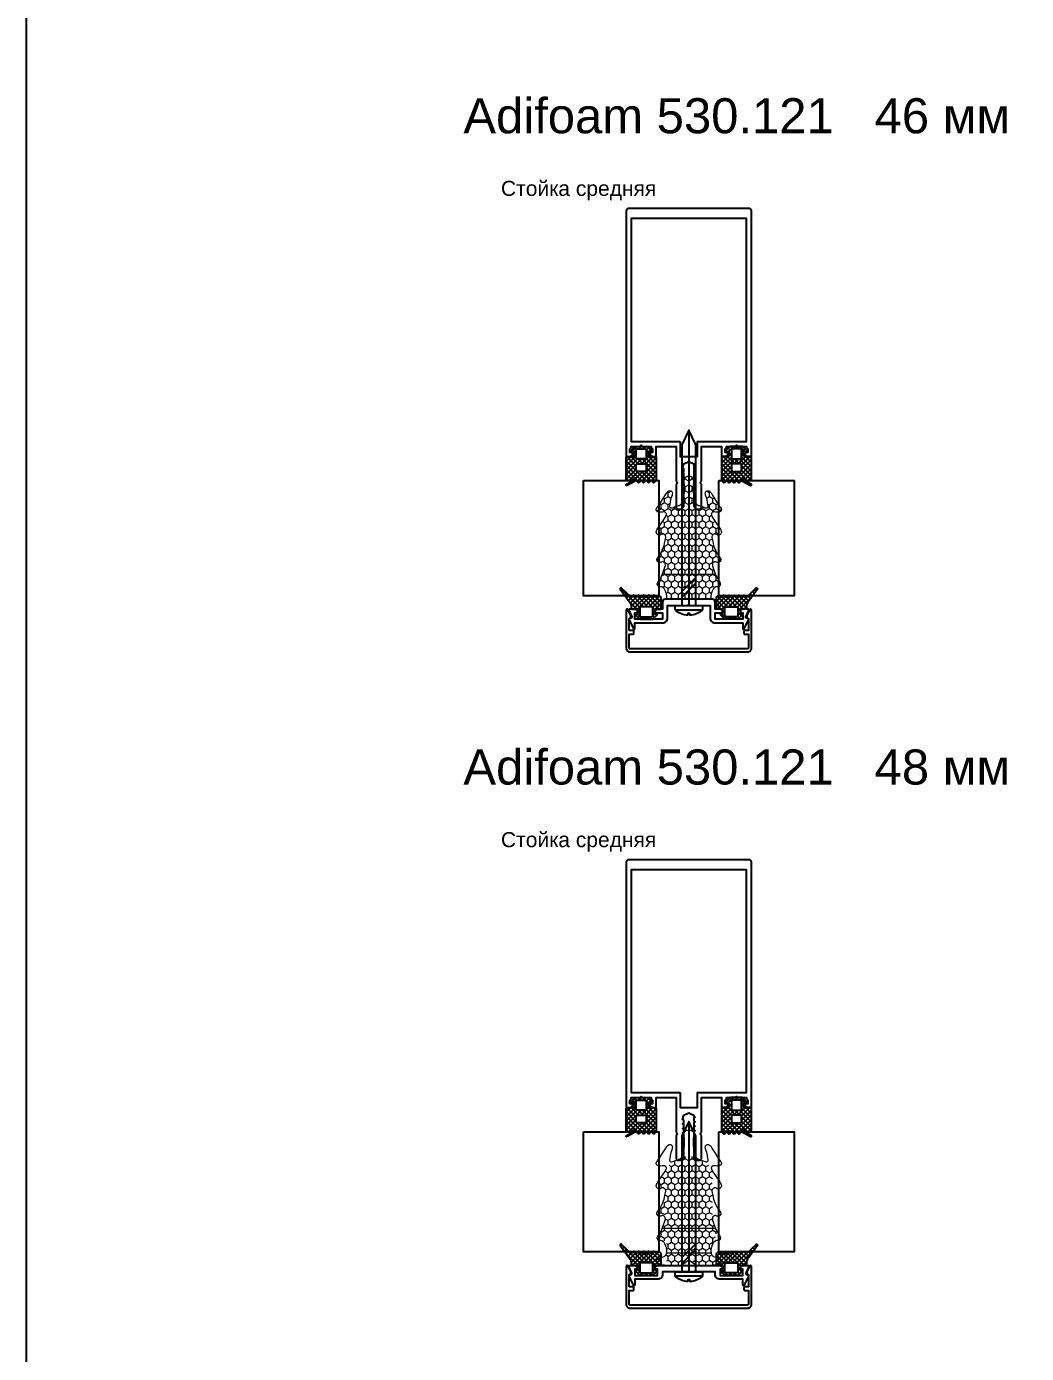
# Model space of a CAD drawing. Header units: millimetres. Extents: x 1744 to 18744, y -2272 to 2782.
# Drawn here: x 10479 to 10878, y 172 to 702 of the extents above; entities that cross this region are included whole.
import ezdxf

# ---------------------------------------------------------------- set-up
doc = ezdxf.new("R2010")
doc.units = ezdxf.units.MM
doc.linetypes.add('HIDDEN', pattern=[0.375, 0.25, -0.125])
doc.layers.add('2', color=3, linetype='HIDDEN', lineweight=13)
doc.layers.add('Уплотнители', color=1, linetype='Continuous', lineweight=20)
doc.layers.add('Steklopaket', color=5, linetype='Continuous')
doc.layers.add('подписи', color=7, linetype='Continuous')
doc.styles.get("Standard").update_dxf_attribs({"font": 'arial.ttf'})
pattern_1 = [(0, (-5098.4201, -1689.7389), (2.38125, 1.37481532), [1.5875, -3.175]), (120, (-5098.4201, -1689.7389), (-2.38125, 1.37481533), [1.5875, -3.175]), (60, (-5098.4201, -1689.7389), (5e-09, 2.74963065), [-3.175, 1.5875])]

# ---------------------------------------------------------------- blocks, each defined once
blk = doc.blocks.new('КП45548')
at = {"color": 146, "true_color": 0x105689}
blk.add_lwpolyline([(-25, 21.5, 0.414214), (-24.5, 21), (-23.57, 21, 0.116434), (-23.44, 21.03), (-22.67, 21.42, 0.284079), (-22.5, 21.69), (-22.5, 22.2, 0.414214), (-22.8, 22.5), (-23.5, 22.5), (-23.5, 24), (-23.09, 24.41, 0.198912), (-23, 24.62), (-23, 25), (-19.44, 25, 0.284079), (-19.17, 25.17), (-19, 25.5), (-18.83, 25.17, 0.284079), (-18.56, 25), (-15, 25), (-15, 24.62, 0.198912), (-14.91, 24.41), (-14.5, 24), (-14.5, 22.5), (-15.2, 22.5, 0.414214), (-15.5, 22.2), (-15.5, 21.69, 0.284079), (-15.33, 21.42), (-14.56, 21.03, 0.116434), (-14.43, 21), (-13.5, 21, 0.414214), (-13, 21.5), (-13, 25), (-5, 25), (-5, 11.12, 0.198912), (-4.91, 10.91), (-4.5, 10.5), (-4.91, 10.09, 0.198912), (-5, 9.88), (-5, 0.5, 0.414214), (-4.5, 0), (-3.12, 0, 0.198912), (-2.91, 0.09), (-2.09, 0.91, 0.198912), (-2, 1.12), (-2, 1.46, 0.284079), (-2.17, 1.73), (-2.5, 1.9), (-2.17, 2.07, 0.284079), (-2, 2.34), (-2, 3.26, 0.284079), (-2.17, 3.53), (-2.5, 3.7), (-2.17, 3.87, 0.284079), (-2, 4.14), (-2, 5.06, 0.284079), (-2.17, 5.33), (-2.5, 5.5), (-2.17, 5.67, 0.284079), (-2, 5.94), (-2, 6.86, 0.284079), (-2.17, 7.13), (-2.5, 7.3), (-2.17, 7.47, 0.284079), (-2, 7.74), (-2, 8.66, 0.284079), (-2.17, 8.93), (-2.5, 9.1), (-2.17, 9.27, 0.284079), (-2, 9.54), (-2, 10.46, 0.284079), (-2.17, 10.73), (-2.5, 10.9), (-2.17, 11.07, 0.284079), (-2, 11.34), (-2, 12.26, 0.284079), (-2.17, 12.53), (-2.5, 12.7), (-2.17, 12.87, 0.284079), (-2, 13.14), (-2, 14.06, 0.284079), (-2.17, 14.33), (-2.5, 14.5), (-2.17, 14.67, 0.284079), (-2, 14.94), (-2, 15.86, 0.284079), (-2.17, 16.13), (-2.5, 16.3), (-2, 18), (0, 19), (2, 18), (2, 17.64, 0.284079), (2.17, 17.37), (2.5, 17.2), (2.17, 17.03, 0.284079), (2, 16.76), (2, 15.84, 0.284079), (2.17, 15.57), (2.5, 15.4), (2.17, 15.23, 0.284079), (2, 14.96), (2, 14.04, 0.284079), (2.17, 13.77), (2.5, 13.6), (2.17, 13.43, 0.284079), (2, 13.16), (2, 12.24, 0.284079), (2.17, 11.97), (2.5, 11.8), (2.17, 11.63, 0.284079), (2, 11.36), (2, 10.44, 0.284079), (2.17, 10.17), (2.5, 10), (2.17, 9.83, 0.284079), (2, 9.56), (2, 8.64, 0.284079), (2.17, 8.37), (2.5, 8.2), (2.17, 8.03, 0.284079), (2, 7.76), (2, 6.84, 0.284079), (2.17, 6.57), (2.5, 6.4), (2.17, 6.23, 0.284079), (2, 5.96), (2, 5.04, 0.284079), (2.17, 4.77), (2.5, 4.6), (2.17, 4.43, 0.284079), (2, 4.16), (2, 3.24, 0.284079), (2.17, 2.97), (2.5, 2.8), (2.17, 2.63, 0.284079), (2, 2.36), (2, 1.12, 0.198912), (2.09, 0.91), (2.91, 0.09, 0.198912), (3.12, 0), (4.5, 0, 0.414214), (5, 0.5), (5, 9.88, 0.198912), (4.91, 10.09), (4.5, 10.5), (4.91, 10.91, 0.198912), (5, 11.12), (5, 25), (13, 25), (13, 21.5, 0.414214), (13.5, 21), (14.43, 21, 0.116434), (14.56, 21.03), (15.33, 21.42, 0.284079), (15.5, 21.69), (15.5, 22.2, 0.414214), (15.2, 22.5), (14.5, 22.5), (14.5, 24), (14.91, 24.41, 0.198912), (15, 24.62), (15, 25), (18.56, 25, 0.284079), (18.83, 25.17), (19, 25.5), (19.17, 25.17, 0.284079), (19.44, 25), (23, 25), (23, 24.62, 0.198912), (23.09, 24.41), (23.5, 24), (23.5, 22.5), (22.8, 22.5, 0.414214), (22.5, 22.2), (22.5, 21.69, 0.284079), (22.67, 21.42), (23.44, 21.03, 0.116434), (23.57, 21), (24.5, 21, 0.414214), (25, 21.5), (25, 119, 0.414214), (24, 120), (-24, 120, 0.414214), (-25, 119)], format="xyb", close=True, dxfattribs=at)
blk.add_lwpolyline([(-3.5, 27), (-3.5, 21), (3.5, 21), (3.5, 27), (23, 27), (23, 116), (-23, 116), (-23, 27)], close=True, dxfattribs=at)
blk = doc.blocks.new('ТПУ-6002')
at = {"true_color": 0xafd9aa}
h = blk.add_hatch(dxfattribs=at)
h.set_pattern_fill('ANSI37', color=9, scale=10, angle=180, style=0)
h.set_pattern_definition([(225, (359.6389, 110.4286), (0.8838835, -0.8838835), []), (315, (359.6389, 110.4286), (0.8838835, 0.8838835), [])])
edge = h.paths.add_edge_path(flags=16)
edge.add_line((1.75, -1), (-1.75, -1))
edge.add_arc((-1.75, -1.25), 0.25, 90, 180)
edge.add_line((-2, -1.25), (-2, -4.75))
edge.add_arc((-1.75, -4.75), 0.25, 180, 270)
edge.add_line((-1.75, -5), (1.75, -5))
edge.add_arc((1.75, -4.75), 0.25, 270, 360)
edge.add_line((2, -4.75), (2, -1.25))
edge.add_arc((1.75, -1.25), 0.25, 0, 90)
edge = h.paths.add_edge_path()
edge.add_line((2.37, -12.66), (4.04, -13.57))
edge.add_arc((4.16, -13.35), 0.25, 241.5196, 270)
edge.add_line((4.16, -13.6), (5.75, -13.6))
edge.add_arc((5.75, -13.35), 0.25, 270, 360)
edge.add_line((6, -13.35), (6, -4.25))
edge.add_arc((5.75, -4.25), 0.25, 0, 90)
edge.add_line((5.75, -4), (3.25, -4))
edge.add_arc((3.25, -3.75), 0.25, 180, 270, ccw=False)
edge.add_line((3, -3.75), (3, -2.25))
edge.add_arc((3.25, -2.25), 0.25, 90, 180, ccw=False)
edge.add_line((3.25, -2), (3.9, -2))
edge.add_arc((3.9, -1.75), 0.25, 270, 405.0646)
edge.add_line((4.08, -1.57), (2.57, -0.07))
edge.add_arc((2.4, -0.25), 0.25, 45.0646, 90)
edge.add_line((2.4, 0), (-2.4, 0))
edge.add_arc((-2.4, -0.25), 0.25, 90, 134.9354)
edge.add_line((-2.57, -0.07), (-4.08, -1.57))
edge.add_arc((-3.9, -1.75), 0.25, 134.9354, 270)
edge.add_line((-3.9, -2), (-3.25, -2))
edge.add_arc((-3.25, -2.25), 0.25, 0, 90, ccw=False)
edge.add_line((-3, -2.25), (-3, -3.75))
edge.add_arc((-3.25, -3.75), 0.25, -90, 0, ccw=False)
edge.add_line((-3.25, -4), (-5.75, -4))
edge.add_arc((-5.75, -4.25), 0.25, 90, 180)
edge.add_line((-6, -4.25), (-6, -13.5))
edge.add_arc((-5.75, -13.5), 0.25, 180, 225)
edge.add_line((-5.93, -13.67), (-5.18, -14.42))
edge.add_arc((-5, -14.25), 0.25, 225, 315)
edge.add_line((-4.82, -14.42), (-4.18, -13.78))
edge.add_arc((-4, -13.95), 0.25, 45, 135, ccw=False)
edge.add_line((-3.82, -13.78), (-3.18, -14.42))
edge.add_arc((-3, -14.25), 0.25, 225, 315)
edge.add_line((-2.82, -14.42), (-2.18, -13.78))
edge.add_arc((-2, -13.95), 0.25, 45, 135, ccw=False)
edge.add_line((-1.82, -13.78), (-1.18, -14.42))
edge.add_arc((-1, -14.25), 0.25, 225, 315)
edge.add_line((-0.82, -14.42), (-0.18, -13.78))
edge.add_arc((0, -13.95), 0.25, 45, 135, ccw=False)
edge.add_line((0.18, -13.78), (0.82, -14.42))
edge.add_arc((1, -14.25), 0.25, 225, 315)
edge.add_line((1.18, -14.42), (1.87, -13.73))
edge.add_arc((2.04, -13.91), 0.25, 61.5196, 135, ccw=False)
edge.add_line((2.16, -13.69), (5.63, -15.57))
edge.add_arc((5.75, -15.35), 0.25, 241.5196, 421.5196)
edge.add_line((5.87, -15.13), (2.13, -13.1))
edge.add_arc((2.25, -12.88), 0.25, 61.5196, 241.5196, ccw=False)
edge = h.paths.add_edge_path(flags=16)
edge.add_line((1.75, -7), (-1.75, -7))
edge.add_arc((-1.75, -7.25), 0.25, 90, 180)
edge.add_line((-2, -7.25), (-2, -9.75))
edge.add_arc((-1.75, -9.75), 0.25, 180, 270)
edge.add_line((-1.75, -10), (1.75, -10))
edge.add_arc((1.75, -9.75), 0.25, 270, 360)
edge.add_line((2, -9.75), (2, -7.25))
edge.add_arc((1.75, -7.25), 0.25, 0, 90)
at = {"color": 9, "true_color": 0xafd9aa}
for points in [[(2.37, -12.66), (4.04, -13.57, 0.124913), (4.16, -13.6), (5.75, -13.6, 0.414214), (6, -13.35), (6, -4.25, 0.414214), (5.75, -4), (3.25, -4, -0.414214), (3, -3.75), (3, -2.25, -0.414214), (3.25, -2), (3.9, -2, 0.668587), (4.08, -1.57), (2.57, -0.07, 0.198619), (2.4, 0), (-2.4, 0, 0.198619), (-2.57, -0.07), (-4.08, -1.57, 0.668587), (-3.9, -2), (-3.25, -2, -0.414214), (-3, -2.25), (-3, -3.75, -0.414214), (-3.25, -4), (-5.75, -4, 0.414214), (-6, -4.25), (-6, -13.5, 0.198912), (-5.93, -13.67), (-5.18, -14.42, 0.414214), (-4.82, -14.42), (-4.18, -13.78, -0.414214), (-3.82, -13.78), (-3.18, -14.42, 0.414214), (-2.82, -14.42), (-2.18, -13.78, -0.414214), (-1.82, -13.78), (-1.18, -14.42, 0.414214), (-0.82, -14.42), (-0.18, -13.78, -0.414214), (0.18, -13.78), (0.82, -14.42, 0.414214), (1.18, -14.42), (1.87, -13.73, -0.332076), (2.16, -13.69), (5.63, -15.57, 1), (5.87, -15.13), (2.13, -13.1, -1)], [(1.75, -1), (-1.75, -1, 0.414214), (-2, -1.25), (-2, -4.75, 0.414214), (-1.75, -5), (1.75, -5, 0.414214), (2, -4.75), (2, -1.25, 0.414214)], [(1.75, -7), (-1.75, -7, 0.414214), (-2, -7.25), (-2, -9.75, 0.414214), (-1.75, -10), (1.75, -10, 0.414214), (2, -9.75), (2, -7.25, 0.414214)]]:
    blk.add_lwpolyline(points, format="xyb", close=True, dxfattribs=at)
blk = doc.blocks.new('КПС 575')
blk.add_lwpolyline([(-23.77, 3.16, 0.414214), (-23.63, 2.76), (-22.87, 2.41, -0.414214), (-22.73, 2.01), (-23.97, -0.66, 0.548619), (-23.7, -1.09), (-21.57, -1.09, 0.116434), (-21.44, -1.06), (-20.67, -0.67, 0.284079), (-20.5, -0.4), (-20.5, 0.11, 0.414214), (-20.8, 0.41), (-21.5, 0.41), (-21.5, 2.91), (-10.5, 2.91), (-10.5, 0.41), (-13.2, 0.41, 0.414214), (-13.5, 0.11), (-13.5, -0.4, 0.284079), (-13.33, -0.67), (-12.56, -1.06, 0.116434), (-12.43, -1.09), (-10.5, -1.09), (-10.5, -4.09, 0.414214), (-9.5, -5.09), (9.5, -5.09, 0.414214), (10.5, -4.09), (10.5, -1.09), (12.43, -1.09, 0.116434), (12.56, -1.06), (13.33, -0.67, 0.284079), (13.5, -0.4), (13.5, 0.11, 0.414214), (13.2, 0.41), (10.5, 0.41), (10.5, 2.91), (21.5, 2.91), (21.5, 0.41), (20.8, 0.41, 0.414214), (20.5, 0.11), (20.5, -0.4, 0.284079), (20.67, -0.67), (21.44, -1.06, 0.116434), (21.57, -1.09), (23.7, -1.09, 0.548619), (23.97, -0.66), (22.73, 2.01, -0.414214), (22.87, 2.41), (23.63, 2.76, 0.414214), (23.77, 3.16), (22.1, 6.74, 0.291473), (21.83, 6.91), (21.8, 6.91, 0.414214), (21.5, 6.61), (21.5, 4.41), (10.5, 4.41, 0.414214), (8.5, 2.41), (8.5, -2.59), (0.62, -2.59, 0.198912), (0.41, -2.68), (0, -3.09), (-0.41, -2.68, 0.198912), (-0.62, -2.59), (-8.5, -2.59), (-8.5, 2.41, 0.414214), (-10.5, 4.41), (-21.5, 4.41), (-21.5, 6.61, 0.414214), (-21.8, 6.91), (-21.83, 6.91, 0.291473), (-22.1, 6.74)], format="xyb", close=True)
blk = doc.blocks.new('ТПУ-007ММ')
at = {"true_color": 0xafd9aa}
h = blk.add_hatch(dxfattribs=at)
h.set_pattern_fill('ANSI37', color=9, scale=10, angle=180, style=0)
h.set_pattern_definition([(225, (-3851.0623, 2334.4012), (0.88388348, -0.88388348), []), (315, (-3851.0623, 2334.4012), (0.88388348, 0.88388348), [])])
edge = h.paths.add_edge_path(flags=16)
edge.add_line((2.1, -1), (-2.1, -1))
edge.add_arc((-2.1, -1.5), 0.5, 90, 180)
edge.add_line((-2.6, -1.5), (-2.6, -4.5))
edge.add_arc((-2.1, -4.5), 0.5, 180, 270)
edge.add_line((-2.1, -5), (2.1, -5))
edge.add_arc((2.1, -4.5), 0.5, 270, 360)
edge.add_line((2.6, -4.5), (2.6, -1.5))
edge.add_arc((2.1, -1.5), 0.5, 0, 90)
edge = h.paths.add_edge_path()
edge.add_arc((-3.85, -2.25), 0.25, 0, 90, ccw=False)
edge.add_line((-3.6, -2.25), (-3.6, -3.75))
edge.add_arc((-3.85, -3.75), 0.25, -90, 0, ccw=False)
edge.add_line((-3.85, -4), (-5.75, -4))
edge.add_arc((-5.75, -4.25), 0.25, 90, 180)
edge.add_line((-6, -4.25), (-6, -8.62))
edge.add_arc((-5.8, -8.62), 0.2, 180, 225)
edge.add_line((-5.94, -8.76), (-5.18, -9.53))
edge.add_arc((-5, -9.35), 0.25, 225, 315)
edge.add_line((-4.82, -9.53), (-4.18, -8.88))
edge.add_arc((-4, -9.06), 0.25, 45, 135, ccw=False)
edge.add_line((-3.82, -8.88), (-3.18, -9.53))
edge.add_arc((-3, -9.35), 0.25, 225, 315)
edge.add_line((-2.82, -9.53), (-2.18, -8.88))
edge.add_arc((-2, -9.06), 0.25, 45, 135, ccw=False)
edge.add_line((-1.82, -8.88), (-1.18, -9.53))
edge.add_arc((-1, -9.35), 0.25, 225, 315)
edge.add_line((-0.82, -9.53), (-0.18, -8.88))
edge.add_arc((0, -9.06), 0.25, 45, 135, ccw=False)
edge.add_line((0.18, -8.88), (0.82, -9.53))
edge.add_arc((1, -9.35), 0.25, 225, 315)
edge.add_line((1.18, -9.53), (1.82, -8.88))
edge.add_arc((2, -9.06), 0.25, 45, 135, ccw=False)
edge.add_line((2.18, -8.88), (2.82, -9.53))
edge.add_arc((3, -9.35), 0.25, 225, 315)
edge.add_line((3.18, -9.53), (3.82, -8.88))
edge.add_arc((4, -9.06), 0.25, 45, 135, ccw=False)
edge.add_line((4.18, -8.88), (4.82, -9.53))
edge.add_arc((5, -9.35), 0.25, 225, 315)
edge.add_line((5.18, -9.53), (5.82, -8.88))
edge.add_arc((6, -9.06), 0.25, 45, 135, ccw=False)
edge.add_line((6.18, -8.88), (9.82, -12.42))
edge.add_arc((10, -12.25), 0.25, 225, 315)
edge.add_line((10.18, -12.42), (10.39, -12.21))
edge.add_arc((10.21, -12.04), 0.25, 315, 380.2249)
edge.add_line((10.44, -11.95), (6.8, -7.06))
edge.add_arc((10, -4.67), 4, 180, 216.7605, ccw=False)
edge.add_line((6, -4.67), (6, -4.3))
edge.add_arc((5.7, -4.3), 0.3, 360, 450)
edge.add_line((5.7, -4), (3.85, -4))
edge.add_arc((3.85, -3.75), 0.25, 180, 270, ccw=False)
edge.add_line((3.6, -3.75), (3.6, -2.25))
edge.add_arc((3.85, -2.25), 0.25, 90, 180, ccw=False)
edge.add_line((3.85, -2), (4.1, -2))
edge.add_arc((4.1, -1.75), 0.25, 270, 405.0646)
edge.add_line((4.28, -1.57), (2.57, -0.07))
edge.add_arc((2.4, -0.25), 0.25, 45.0646, 90)
edge.add_line((2.4, 0), (-2.4, 0))
edge.add_arc((-2.4, -0.25), 0.25, 90, 134.9354)
edge.add_line((-2.57, -0.07), (-4.28, -1.57))
edge.add_arc((-4.1, -1.75), 0.25, 134.9354, 270)
edge.add_line((-4.1, -2), (-3.85, -2))
at = {"color": 9, "true_color": 0xafd9aa}
for points in [[(-3.85, -2, -0.414214), (-3.6, -2.25), (-3.6, -3.75, -0.414214), (-3.85, -4), (-5.75, -4, 0.414214), (-6, -4.25), (-6, -8.62, 0.198912), (-5.94, -8.76), (-5.18, -9.53, 0.414214), (-4.82, -9.53), (-4.18, -8.88, -0.414214), (-3.82, -8.88), (-3.18, -9.53, 0.414214), (-2.82, -9.53), (-2.18, -8.88, -0.414214), (-1.82, -8.88), (-1.18, -9.53, 0.414214), (-0.82, -9.53), (-0.18, -8.88, -0.414214), (0.18, -8.88), (0.82, -9.53, 0.414214), (1.18, -9.53), (1.82, -8.88, -0.414214), (2.18, -8.88), (2.82, -9.53, 0.414214), (3.18, -9.53), (3.82, -8.88, -0.414214), (4.18, -8.88), (4.82, -9.53, 0.414214), (5.18, -9.53), (5.82, -8.88, -0.414214), (6.18, -8.88), (9.82, -12.42, 0.414214), (10.18, -12.42), (10.39, -12.21, 0.292538), (10.44, -11.95), (6.8, -7.06, -0.161788), (6, -4.67), (6, -4.3, 0.414214), (5.7, -4), (3.85, -4, -0.414214), (3.6, -3.75), (3.6, -2.25, -0.414214), (3.85, -2), (4.1, -2, 0.668587), (4.28, -1.57), (2.57, -0.07, 0.198619), (2.4, 0), (-2.4, 0, 0.198619), (-2.57, -0.07), (-4.28, -1.57, 0.668587), (-4.1, -2)], [(2.1, -1), (-2.1, -1, 0.414214), (-2.6, -1.5), (-2.6, -4.5, 0.414214), (-2.1, -5), (2.1, -5, 0.414214), (2.6, -4.5), (2.6, -1.5, 0.414214)]]:
    blk.add_lwpolyline(points, format="xyb", close=True, dxfattribs=at)
blk = doc.blocks.new('КП45310')
at = {"color": 0}
blk.add_lwpolyline([(23.8, -4.26), (23.8, -8.78, -0.279739), (23.48, -9.31, 0.401559), (23.17, -10.23), (24.24, -12.52, 0.802585), (25, -12.36), (25, 2.74, 0.414214), (23.5, 4.24), (-23.5, 4.24, 0.414214), (-25, 2.74), (-25, -12.36, 0.802585), (-24.24, -12.52), (-23.17, -10.23, 0.401559), (-23.48, -9.31, -0.279739), (-23.8, -8.78), (-23.8, -4.26), (-22.3, -4.26, 0.414214), (-22, -3.96), (-22, -3.06, 0.414214), (-22.3, -2.76), (-23.8, -2.76), (-23.8, 2.74, -0.414214), (-23.5, 3.04), (23.5, 3.04, -0.414214), (23.8, 2.74), (23.8, -2.76), (22.3, -2.76, 0.414214), (22, -3.06), (22, -3.96, 0.414214), (22.3, -4.26)], format="xyb", close=True, dxfattribs=at)
blk = doc.blocks.new('ВС 5.5х70 А2 DIN7504-K')
for p, q in [((0, 0), (0, -70)), ((-5.4, -71.69), (5.4, -71.69))]:
    blk.add_line(p, q)
for points in [[(2.75, -70), (2.75, -5.9), (0, 0), (-2.75, -5.9), (-2.75, -70)], [(-2.75, -66.67), (2.75, -61.17), (2.75, -58.88), (-2.75, -64.38)]]:
    blk.add_lwpolyline(points, close=True)
blk.add_lwpolyline([(-0.39, -73.94, -0.161849), (-5.22, -72.08, -0.223888), (-5.4, -71.69), (-5.4, -70), (5.4, -70), (5.4, -71.69, -0.223888), (5.22, -72.08, -0.161849), (0.39, -73.94), (0.39, -73.24), (-0.39, -73.24)], format="xyb", close=True)
blk = doc.blocks.new('КП45313-2')
blk.add_lwpolyline([(-12.43, -2.6, -0.116434), (-12.56, -2.57), (-13.33, -2.18, -0.284079), (-13.5, -1.92), (-13.5, -1.4, -0.414214), (-13.2, -1.1), (-12.5, -1.1), (-12.5, 1.4), (-21.5, 1.4), (-21.5, -1.1), (-20.8, -1.1, -0.414214), (-20.5, -1.4), (-20.5, -1.92, -0.284079), (-20.67, -2.18), (-21.44, -2.57, -0.116434), (-21.57, -2.6), (-23.7, -2.6, -0.548619), (-23.97, -2.17), (-22.73, 0.5, 0.414214), (-22.87, 0.89), (-23.63, 1.25, -0.414214), (-23.77, 1.64), (-22.1, 5.23, -0.291473), (-21.83, 5.4), (-21.8, 5.4, -0.414214), (-21.5, 5.1), (-21.5, 2.9), (-12.5, 2.9, -0.414214), (-10.5, 0.9), (-10.5, -0.1), (-0.44, -0.1, -0.284079), (-0.17, -0.27), (0, -0.6), (0.17, -0.27, -0.284079), (0.44, -0.1), (10.5, -0.1), (10.5, 0.9, -0.414214), (12.5, 2.9), (21.5, 2.9), (21.5, 5.1, -0.414214), (21.8, 5.4), (21.83, 5.4, -0.291473), (22.1, 5.23), (23.77, 1.64, -0.414214), (23.63, 1.25), (22.87, 0.89, 0.414214), (22.73, 0.5), (23.97, -2.17, -0.548619), (23.7, -2.6), (21.57, -2.6, -0.116434), (21.44, -2.57), (20.67, -2.18, -0.284079), (20.5, -1.92), (20.5, -1.4, -0.414214), (20.8, -1.1), (21.5, -1.1), (21.5, 1.4), (12.5, 1.4), (12.5, -1.1), (13.2, -1.1, -0.414214), (13.5, -1.4), (13.5, -1.92, -0.284079), (13.33, -2.18), (12.56, -2.57, -0.116434), (12.43, -2.6)], format="xyb", close=True)
blk = doc.blocks.new('ВС 5.5х60 А2 DIN7981')
for p, q in [((0, 0), (0, -60)), ((-5.4, -61.69), (5.4, -61.69))]:
    blk.add_line(p, q)
for points in [[(2.75, -60), (2.75, -5.9), (0, 0), (-2.75, -5.9), (-2.75, -60)], [(-2.75, -56.67), (2.75, -51.17), (2.75, -48.88), (-2.75, -54.38)]]:
    blk.add_lwpolyline(points, close=True)
blk.add_lwpolyline([(-0.39, -63.94, -0.161849), (-5.22, -62.08, -0.223888), (-5.4, -61.69), (-5.4, -60), (5.4, -60), (5.4, -61.69, -0.223888), (5.22, -62.08, -0.161849), (0.39, -63.94), (0.39, -63.24), (-0.39, -63.24)], format="xyb", close=True)
blk = doc.blocks.new('Adifoam 530.121 49')
at = {"layer": 'Уплотнители', "true_color": 0xf26722}
h = blk.add_hatch(dxfattribs=at)
h.set_pattern_fill('HONEY', color=30, scale=0.5)
h.set_pattern_definition(pattern_1)
h.paths.add_polyline_path([(-49.06, -8.88), (-48.89, -8.85), (-48.52, -8.81), (-48.08, -8.8), (-47.69, -8.82), (-47.31, -8.86), (-46.93, -8.93), (-46.68, -9), (-45.82, -9.31), (-45.36, -9.55), (-44.82, -9.91), (-44.6, -10.11), (-44.29, -10.5), (-44.15, -10.76), (-44.11, -11.23), (-44.08, -11.7), (-44.05, -11.83), (-43.99, -12.02), (-43.89, -12.2), (-43.77, -12.35), (-43.66, -12.44), (-43.44, -12.55), (-43.25, -12.6), (-43.05, -12.62), (-42.61, -12.56), (-42.28, -12.42), (-41.95, -12.22), (-41.35, -11.75), (-41, -11.51), (-40.33, -11.11), (-39.62, -10.78), (-38.9, -10.49), (-38.17, -10.24), (-36.34, -9.62), (-35.93, -9.48), (-35.55, -9.38), (-35.12, -9.39), (-34.98, -9.42), (-34.8, -9.5), (-34.63, -9.6), (-34.44, -9.76), (-34.34, -9.88), (-34.23, -10.05), (-34.16, -10.23), (-34.13, -10.37), (-34.14, -10.62), (-34.22, -10.95), (-34.31, -11.19), (-34.41, -11.63), (-34.4, -11.76), (-34.36, -11.95), (-34.29, -12.14), (-34.18, -12.32), (-33.96, -12.53), (-33.88, -12.58), (-33.69, -12.67), (-33.5, -12.71), (-33.3, -12.73), (-33.08, -12.71), (-32.91, -12.67), (-32.74, -12.59), (-32.41, -12.39), (-31.85, -11.94), (-31.13, -11.44), (-29.77, -10.74), (-29.03, -10.42), (-28.3, -10.13), (-27.56, -9.89), (-26.06, -9.54), (-25.47, -9.41), (-24.89, -9.28), (-24.5, -9.22), (-24.11, -9.24), (-23.89, -9.29), (-23.74, -9.36), (-23.57, -9.46), (-23.41, -9.58), (-23.27, -9.73), (-23.14, -9.94), (-23.09, -10.08), (-23.05, -10.27), (-23.04, -10.47), (-23.08, -10.67), (-23.23, -11.02), (-23.41, -11.37), (-23.44, -11.47), (-23.47, -11.75), (-23.45, -11.95), (-23.4, -12.15), (-23.32, -12.34), (-23.24, -12.47), (-23.08, -12.67), (-22.93, -12.79), (-22.76, -12.9), (-22.63, -12.95), (-22.4, -12.99), (-22.2, -13), (-21.81, -12.92), (-21.44, -12.78), (-21.08, -12.58), (-20.75, -12.37), (-20.16, -11.95), (-18.81, -11.07), (-17.2, -10.01), (-16.88, -9.77), (-16.24, -9.33), (-15.86, -9.14), (-15.49, -9.02), (-15.29, -8.98), (-15.09, -8.97), (-14.85, -9.02), (-14.57, -9.2), (-14.44, -9.36), (-14.31, -9.58), (-14.24, -9.91), (-14.24, -10.1), (-14.29, -10.58), (-14.38, -11.29), (-14.39, -11.68), (-14.32, -12.1), (-14.19, -12.43), (-14.08, -12.6), (-13.89, -12.78), (-13.78, -12.85), (-13.6, -12.93), (-13.4, -12.98), (-13.13, -12.98), (-13.02, -12.96), (-12.83, -12.9), (-12.5, -12.7), (-12.13, -12.42), (-11.2, -11.77), (-9.9, -10.95), (-9.27, -10.51), (-7.43, -9.3), (-6.59, -8.85), (-6.28, -8.61), (-5.96, -8.25), (-5.83, -7.98), (-5.77, -7.79), (-5.74, -7.59), (-5.74, -7.39), (-5.77, -7.25), (-5.87, -7.02), (-5.99, -6.86), (-6.13, -6.74), (-6.31, -6.64), (-6.5, -6.59), (-6.69, -6.57), (-7.3, -6.63), (-7.51, -6.68), (-8.25, -6.91), (-8.88, -7.13), (-10.11, -7.42), (-10.49, -7.5), (-11.25, -7.64), (-11.7, -7.69), (-12.07, -7.69), (-12.26, -7.65), (-12.4, -7.57), (-12.53, -7.41), (-12.6, -7.22), (-12.65, -6.87), (-12.55, -6.43), (-12.22, -5.7), (-11.97, -4.99), (-11.71, -4.11), (-11.62, -3.86), (-11.45, -3.5), (-11.24, -3.18), (-10.96, -2.91), (-10.64, -2.69), (-10.2, -2.48), (-9.91, -2.37), (-9.54, -2.25), (-8.51, -2.02), (-8.02, -1.93), (-7.25, -1.81), (-6.41, -1.72), (-5.69, -1.68), (-4.91, -1.68), (-4.33, -1.7), (-3.36, -1.78), (-1.63, -2.02), (-1.43, -2.01), (-0.95, -1.88), (-0.7, -1.74), (-0.41, -1.47), (-0.17, -1.12), (-0.04, -0.76), (0, -0.53), (0, 0), (0, 0.53), (-0.04, 0.76), (-0.17, 1.12), (-0.41, 1.47), (-0.7, 1.74), (-0.95, 1.88), (-1.43, 2.01), (-1.63, 2.02), (-3.36, 1.78), (-4.33, 1.7), (-4.91, 1.68), (-5.69, 1.68), (-6.41, 1.72), (-7.25, 1.81), (-8.02, 1.93), (-8.51, 2.02), (-9.54, 2.25), (-9.91, 2.37), (-10.2, 2.48), (-10.64, 2.69), (-10.96, 2.91), (-11.24, 3.18), (-11.45, 3.5), (-11.62, 3.86), (-11.71, 4.11), (-11.97, 4.99), (-12.22, 5.7), (-12.55, 6.43), (-12.64, 6.81), (-12.64, 6.94), (-12.6, 7.22), (-12.53, 7.41), (-12.4, 7.57), (-12.26, 7.65), (-12.07, 7.69), (-11.7, 7.69), (-11.25, 7.64), (-10.49, 7.5), (-10.11, 7.42), (-8.88, 7.13), (-8.25, 6.91), (-7.51, 6.68), (-7.3, 6.63), (-6.69, 6.57), (-6.5, 6.59), (-6.31, 6.64), (-6.13, 6.74), (-5.99, 6.86), (-5.87, 7.02), (-5.77, 7.25), (-5.74, 7.39), (-5.74, 7.59), (-5.77, 7.79), (-5.83, 7.98), (-5.96, 8.25), (-6.28, 8.61), (-6.59, 8.85), (-7.43, 9.3), (-9.27, 10.51), (-9.9, 10.95), (-11.2, 11.77), (-12.13, 12.42), (-12.5, 12.7), (-12.83, 12.9), (-13.02, 12.96), (-13.13, 12.98), (-13.4, 12.98), (-13.6, 12.93), (-13.78, 12.85), (-13.89, 12.78), (-14.08, 12.6), (-14.19, 12.43), (-14.32, 12.1), (-14.39, 11.68), (-14.38, 11.29), (-14.29, 10.58), (-14.24, 10.1), (-14.24, 9.91), (-14.31, 9.58), (-14.44, 9.36), (-14.57, 9.2), (-14.85, 9.02), (-15.09, 8.97), (-15.29, 8.98), (-15.49, 9.02), (-15.86, 9.14), (-16.24, 9.33), (-16.88, 9.77), (-17.2, 10.01), (-18.81, 11.07), (-20.16, 11.95), (-20.75, 12.37), (-21.08, 12.58), (-21.44, 12.78), (-21.81, 12.92), (-22.2, 13), (-22.4, 12.99), (-22.63, 12.95), (-22.76, 12.9), (-22.93, 12.79), (-23.08, 12.67), (-23.24, 12.47), (-23.32, 12.34), (-23.4, 12.15), (-23.45, 11.95), (-23.47, 11.75), (-23.44, 11.47), (-23.41, 11.37), (-23.23, 11.02), (-23.08, 10.67), (-23.04, 10.47), (-23.05, 10.27), (-23.09, 10.08), (-23.14, 9.94), (-23.27, 9.73), (-23.41, 9.58), (-23.57, 9.46), (-23.74, 9.36), (-23.89, 9.29), (-24.11, 9.24), (-24.5, 9.22), (-24.89, 9.28), (-25.47, 9.41), (-26.06, 9.54), (-27.56, 9.89), (-28.3, 10.13), (-29.03, 10.42), (-29.77, 10.74), (-31.13, 11.44), (-31.85, 11.94), (-32.41, 12.39), (-32.74, 12.59), (-32.91, 12.67), (-33.08, 12.71), (-33.3, 12.73), (-33.5, 12.71), (-33.69, 12.67), (-33.88, 12.58), (-33.96, 12.53), (-34.18, 12.32), (-34.29, 12.14), (-34.36, 11.95), (-34.4, 11.76), (-34.41, 11.63), (-34.31, 11.19), (-34.22, 10.95), (-34.14, 10.62), (-34.13, 10.37), (-34.16, 10.23), (-34.23, 10.05), (-34.34, 9.88), (-34.44, 9.76), (-34.63, 9.6), (-34.8, 9.5), (-35.06, 9.39), (-35.55, 9.38), (-35.93, 9.48), (-36.34, 9.62), (-38.17, 10.24), (-38.9, 10.49), (-39.62, 10.78), (-40.33, 11.11), (-41, 11.51), (-41.35, 11.75), (-41.95, 12.22), (-42.28, 12.42), (-42.61, 12.56), (-43.05, 12.62), (-43.25, 12.6), (-43.44, 12.55), (-43.66, 12.44), (-43.77, 12.35), (-43.89, 12.2), (-43.99, 12.02), (-44.05, 11.83), (-44.08, 11.7), (-44.11, 11.23), (-44.15, 10.82), (-44.2, 10.67), (-44.29, 10.5), (-44.6, 10.11), (-44.82, 9.91), (-45.36, 9.55), (-45.82, 9.31), (-46.68, 9), (-46.93, 8.93), (-47.31, 8.86), (-47.69, 8.82), (-48.08, 8.8), (-48.52, 8.81), (-48.89, 8.85), (-49.06, 8.88)])
at = {"layer": '2', "color": 1}
for p, q in [((-39.22, -10.62), (-39.22, 10.62)), ((-49.06, 8.88), (-49.06, -8.88)), ((0.14, 0), (-49.06, 0))]:
    blk.add_line(p, q, dxfattribs=at)
at = {"layer": 'Уплотнители', "color": 251, "true_color": 0x636466}
blk.add_lwpolyline([(-49.06, 8.88), (-48.89, 8.85), (-48.52, 8.81), (-48.08, 8.8), (-47.69, 8.82), (-47.31, 8.86), (-46.93, 8.93), (-46.68, 9), (-45.82, 9.31), (-45.36, 9.55), (-44.82, 9.91), (-44.6, 10.11), (-44.29, 10.5), (-44.2, 10.67), (-44.15, 10.82), (-44.11, 11.23), (-44.08, 11.7), (-44.05, 11.83), (-43.99, 12.02), (-43.89, 12.2), (-43.77, 12.35), (-43.66, 12.44), (-43.44, 12.55), (-43.25, 12.6), (-43.05, 12.62), (-42.61, 12.56), (-42.28, 12.42), (-41.95, 12.22), (-41.35, 11.75), (-41, 11.51), (-40.33, 11.11), (-39.62, 10.78), (-38.9, 10.49), (-38.17, 10.24), (-36.34, 9.62), (-35.93, 9.48), (-35.55, 9.38), (-35.12, 9.39), (-34.98, 9.42), (-34.8, 9.5), (-34.63, 9.6), (-34.44, 9.76), (-34.34, 9.88), (-34.23, 10.05), (-34.16, 10.23), (-34.13, 10.37), (-34.14, 10.62), (-34.22, 10.95), (-34.31, 11.19), (-34.41, 11.63), (-34.4, 11.76), (-34.36, 11.95), (-34.29, 12.14), (-34.18, 12.32), (-33.96, 12.53), (-33.88, 12.58), (-33.69, 12.67), (-33.5, 12.71), (-33.3, 12.73), (-33.08, 12.71), (-32.91, 12.67), (-32.74, 12.59), (-32.41, 12.39), (-31.85, 11.94), (-31.13, 11.44), (-29.77, 10.74), (-29.03, 10.42), (-28.3, 10.13), (-27.56, 9.89), (-26.06, 9.54), (-25.47, 9.41), (-24.89, 9.28), (-24.5, 9.22), (-24.11, 9.24), (-23.89, 9.29), (-23.74, 9.36), (-23.57, 9.46), (-23.41, 9.58), (-23.27, 9.73), (-23.14, 9.94), (-23.09, 10.08), (-23.05, 10.27), (-23.04, 10.47), (-23.08, 10.67), (-23.23, 11.02), (-23.41, 11.37), (-23.44, 11.47), (-23.47, 11.75), (-23.45, 11.95), (-23.4, 12.15), (-23.32, 12.34), (-23.24, 12.47), (-23.08, 12.67), (-22.93, 12.79), (-22.76, 12.9), (-22.63, 12.95), (-22.4, 12.99), (-22.2, 13), (-21.81, 12.92), (-21.44, 12.78), (-21.08, 12.58), (-20.75, 12.37), (-20.16, 11.95), (-18.81, 11.07), (-17.2, 10.01), (-16.88, 9.77), (-16.24, 9.33), (-15.86, 9.14), (-15.49, 9.02), (-15.29, 8.98), (-15.09, 8.97), (-14.9, 9.01), (-14.81, 9.04), (-14.57, 9.2), (-14.44, 9.36), (-14.34, 9.53), (-14.3, 9.62), (-14.24, 9.91), (-14.24, 10.1), (-14.29, 10.58), (-14.38, 11.29), (-14.39, 11.68), (-14.32, 12.1), (-14.19, 12.43), (-14.08, 12.6), (-13.89, 12.78), (-13.78, 12.85), (-13.6, 12.93), (-13.4, 12.98), (-13.13, 12.98), (-13.02, 12.96), (-12.83, 12.9), (-12.5, 12.7), (-12.13, 12.42), (-11.2, 11.77), (-9.9, 10.95), (-9.27, 10.51), (-7.43, 9.3), (-6.59, 8.85), (-6.28, 8.61), (-5.96, 8.25), (-5.83, 7.98), (-5.77, 7.79), (-5.74, 7.59), (-5.74, 7.39), (-5.77, 7.25), (-5.87, 7.02), (-5.99, 6.86), (-6.13, 6.74), (-6.31, 6.64), (-6.5, 6.59), (-6.69, 6.57), (-7.3, 6.63), (-7.51, 6.68), (-8.25, 6.91), (-8.88, 7.13), (-10.11, 7.42), (-10.49, 7.5), (-11.25, 7.64), (-11.7, 7.69), (-12.07, 7.69), (-12.26, 7.65), (-12.4, 7.57), (-12.53, 7.41), (-12.6, 7.22), (-12.64, 6.94), (-12.64, 6.81), (-12.55, 6.43), (-12.22, 5.7), (-11.97, 4.99), (-11.71, 4.11), (-11.62, 3.86), (-11.45, 3.5), (-11.24, 3.18), (-10.96, 2.91), (-10.64, 2.69), (-10.2, 2.48), (-9.91, 2.37), (-9.54, 2.25), (-8.51, 2.02), (-8.02, 1.93), (-7.25, 1.81), (-6.41, 1.72), (-5.69, 1.68), (-4.91, 1.68), (-4.33, 1.7), (-3.36, 1.78), (-1.63, 2.02), (-1.43, 2.01), (-0.95, 1.88), (-0.7, 1.74), (-0.41, 1.47), (-0.17, 1.12), (-0.04, 0.76), (0, 0.53), (0, 0), (0, -0.53), (-0.04, -0.76), (-0.17, -1.12), (-0.41, -1.47), (-0.7, -1.74), (-0.95, -1.88), (-1.43, -2.01), (-1.63, -2.02), (-3.36, -1.78), (-4.33, -1.7), (-4.91, -1.68), (-5.69, -1.68), (-6.41, -1.72), (-7.25, -1.81), (-8.02, -1.93), (-8.51, -2.02), (-9.54, -2.25), (-9.91, -2.37), (-10.2, -2.48), (-10.64, -2.69), (-10.96, -2.91), (-11.24, -3.18), (-11.45, -3.5), (-11.62, -3.86), (-11.71, -4.11), (-11.97, -4.99), (-12.22, -5.7), (-12.55, -6.43), (-12.64, -6.81), (-12.64, -6.94), (-12.6, -7.22), (-12.53, -7.41), (-12.4, -7.57), (-12.26, -7.65), (-12.07, -7.69), (-11.7, -7.69), (-11.25, -7.64), (-10.49, -7.5), (-10.11, -7.42), (-8.88, -7.13), (-8.25, -6.91), (-7.51, -6.68), (-7.3, -6.63), (-6.69, -6.57), (-6.5, -6.59), (-6.31, -6.64), (-6.13, -6.74), (-5.99, -6.86), (-5.87, -7.02), (-5.77, -7.25), (-5.74, -7.39), (-5.74, -7.59), (-5.77, -7.79), (-5.83, -7.98), (-5.96, -8.25), (-6.28, -8.61), (-6.59, -8.85), (-7.43, -9.3), (-9.27, -10.51), (-9.9, -10.95), (-11.2, -11.77), (-12.13, -12.42), (-12.5, -12.7), (-12.83, -12.9), (-13.02, -12.96), (-13.13, -12.98), (-13.4, -12.98), (-13.6, -12.93), (-13.78, -12.85), (-13.89, -12.78), (-14.08, -12.6), (-14.19, -12.43), (-14.32, -12.1), (-14.39, -11.68), (-14.38, -11.29), (-14.29, -10.58), (-14.24, -10.1), (-14.24, -9.91), (-14.3, -9.62), (-14.34, -9.53), (-14.44, -9.36), (-14.57, -9.2), (-14.81, -9.04), (-14.9, -9.01), (-15.09, -8.97), (-15.29, -8.98), (-15.49, -9.02), (-15.86, -9.14), (-16.24, -9.33), (-16.88, -9.77), (-17.2, -10.01), (-18.81, -11.07), (-20.16, -11.95), (-20.75, -12.37), (-21.08, -12.58), (-21.44, -12.78), (-21.81, -12.92), (-22.2, -13), (-22.4, -12.99), (-22.63, -12.95), (-22.76, -12.9), (-22.93, -12.79), (-23.08, -12.67), (-23.24, -12.47), (-23.32, -12.34), (-23.4, -12.15), (-23.45, -11.95), (-23.47, -11.75), (-23.44, -11.47), (-23.41, -11.37), (-23.23, -11.02), (-23.08, -10.67), (-23.04, -10.47), (-23.05, -10.27), (-23.09, -10.08), (-23.14, -9.94), (-23.27, -9.73), (-23.41, -9.58), (-23.57, -9.46), (-23.74, -9.36), (-23.89, -9.29), (-24.11, -9.24), (-24.5, -9.22), (-24.89, -9.28), (-25.47, -9.41), (-26.06, -9.54), (-27.56, -9.89), (-28.3, -10.13), (-29.03, -10.42), (-29.77, -10.74), (-31.13, -11.44), (-31.85, -11.94), (-32.41, -12.39), (-32.74, -12.59), (-32.91, -12.67), (-33.08, -12.71), (-33.3, -12.73), (-33.5, -12.71), (-33.69, -12.67), (-33.88, -12.58), (-33.96, -12.53), (-34.18, -12.32), (-34.29, -12.14), (-34.36, -11.95), (-34.4, -11.76), (-34.41, -11.63), (-34.31, -11.19), (-34.22, -10.95), (-34.14, -10.62), (-34.13, -10.37), (-34.16, -10.23), (-34.23, -10.05), (-34.34, -9.88), (-34.44, -9.76), (-34.63, -9.6), (-34.8, -9.5), (-34.98, -9.42), (-35.12, -9.39), (-35.55, -9.38), (-35.93, -9.48), (-36.34, -9.62), (-38.17, -10.24), (-38.9, -10.49), (-39.62, -10.78), (-40.33, -11.11), (-41, -11.51), (-41.35, -11.75), (-41.95, -12.22), (-42.28, -12.42), (-42.61, -12.56), (-43.05, -12.62), (-43.25, -12.6), (-43.44, -12.55), (-43.66, -12.44), (-43.77, -12.35), (-43.89, -12.2), (-43.99, -12.02), (-44.05, -11.83), (-44.08, -11.7), (-44.11, -11.23), (-44.15, -10.82), (-44.2, -10.67), (-44.29, -10.5), (-44.6, -10.11), (-44.82, -9.91), (-45.36, -9.55), (-45.82, -9.31), (-46.68, -9), (-46.93, -8.93), (-47.31, -8.86), (-47.69, -8.82), (-48.08, -8.8), (-48.52, -8.81), (-48.89, -8.85), (-49.06, -8.88)], dxfattribs=at)
blk = doc.blocks.new('Adifoam 530.121')
at = {"layer": 'Уплотнители', "true_color": 0xcd2027}
h = blk.add_hatch(dxfattribs=at)
h.set_pattern_fill('HONEY', color=242, scale=0.5)
h.set_pattern_definition(pattern_1)
h.paths.add_polyline_path([(-54.01, 8.97), (-54.04, 8.53), (-54.06, 7.65), (-54.07, 6.09), (-54.04, 2.98), (-51.93, 0), (-54.04, -2.98), (-54.07, -6.09), (-54.06, -7.65), (-54.04, -8.53), (-53.96, -9.75), (-53.61, -11.87), (-53.6, -11.94), (-53.46, -12.3), (-53.32, -12.5), (-53.23, -12.6), (-53.07, -12.72), (-52.89, -12.81), (-52.78, -12.85), (-52.5, -12.91), (-52.3, -12.91), (-52.11, -12.88), (-51.99, -12.84), (-51.76, -12.72), (-51.47, -12.45), (-51.15, -11.95), (-51.06, -11.76), (-49.81, -7.84), (-40.87, -11.15), (-36.34, -9.62), (-35.93, -9.48), (-35.55, -9.38), (-28.21, -9.41), (-28.75, -9.78), (-24.5, -9.22), (-16.56, -9.56), (-13.12, -7.19), (-9.87, 0), (-13.12, 7.19), (-17.76, 10.38), (-18.81, 11.07), (-21.44, 12.78), (-21.81, 12.92), (-22.2, 13), (-22.4, 12.99), (-22.63, 12.95), (-22.76, 12.9), (-22.93, 12.79), (-23.08, 12.67), (-23.24, 12.47), (-23.32, 12.34), (-23.4, 12.15), (-23.45, 11.95), (-23.47, 11.75), (-23.44, 11.47), (-23.41, 11.37), (-22.06, 8.64), (-24.87, 9.27), (-29.25, 9.85), (-31.39, 11.57), (-31.86, 11.28), (-29.21, 10.43), (-29.6, 10.67), (-33.92, 12.56), (-33.96, 12.53), (-34.18, 12.32), (-34.29, 12.14), (-34.36, 11.95), (-34.4, 11.76), (-34.41, 11.63), (-34.31, 11.19), (-33.41, 8.63), (-35.89, 9.47), (-36.83, 9.69), (-36.76, 9.76), (-43.91, 12.17), (-43.99, 12.02), (-44.05, 11.83), (-44.08, 11.7), (-44.24, 8.69)])
at = {"layer": '2', "color": 1}
for p, q in [((-39.22, -10.62), (-39.22, 10.62)), ((-49.06, 8.88), (-49.06, -8.88)), ((0.14, 0), (-54.04, 0))]:
    blk.add_line(p, q, dxfattribs=at)
at = {"layer": 'Уплотнители', "color": 251, "true_color": 0x636466}
blk.add_lwpolyline([(-54.04, 2.98), (-54.07, 6.09), (-54.06, 7.65), (-54.04, 8.53), (-53.96, 9.75), (-53.74, 11.12), (-53.68, 11.55), (-53.6, 11.94), (-53.46, 12.3), (-53.32, 12.5), (-53.23, 12.6), (-53.07, 12.72), (-52.89, 12.81), (-52.78, 12.85), (-52.5, 12.91), (-52.3, 12.91), (-52.11, 12.88), (-51.99, 12.84), (-51.76, 12.72), (-51.47, 12.45), (-51.15, 11.95), (-51.06, 11.76), (-50.72, 10.69), (-50.58, 10.26), (-50.42, 9.88), (-50.22, 9.55), (-49.93, 9.23), (-49.65, 9.06), (-49.29, 8.93), (-48.89, 8.85), (-48.52, 8.81), (-48.08, 8.8), (-47.69, 8.82), (-47.31, 8.86), (-46.93, 8.93), (-46.68, 9), (-45.82, 9.31), (-45.36, 9.55), (-44.82, 9.91), (-44.6, 10.11), (-44.29, 10.5), (-44.2, 10.67), (-44.15, 10.82), (-44.11, 11.23), (-44.08, 11.7), (-44.05, 11.83), (-43.99, 12.02), (-43.89, 12.2), (-43.77, 12.35), (-43.66, 12.44), (-43.44, 12.55), (-43.25, 12.6), (-43.05, 12.62), (-42.61, 12.56), (-42.28, 12.42), (-41.95, 12.22), (-41.35, 11.75), (-41, 11.51), (-40.33, 11.11), (-39.62, 10.78), (-38.9, 10.49), (-38.17, 10.24), (-36.34, 9.62), (-35.93, 9.48), (-35.55, 9.38), (-35.12, 9.39), (-34.98, 9.42), (-34.8, 9.5), (-34.63, 9.6), (-34.44, 9.76), (-34.34, 9.88), (-34.23, 10.05), (-34.16, 10.23), (-34.13, 10.37), (-34.14, 10.62), (-34.22, 10.95), (-34.31, 11.19), (-34.41, 11.63), (-34.4, 11.76), (-34.36, 11.95), (-34.29, 12.14), (-34.18, 12.32), (-33.96, 12.53), (-33.88, 12.58), (-33.69, 12.67), (-33.5, 12.71), (-33.3, 12.73), (-33.08, 12.71), (-32.91, 12.67), (-32.74, 12.59), (-32.41, 12.39), (-31.85, 11.94), (-31.13, 11.44), (-29.77, 10.74), (-29.03, 10.42), (-28.3, 10.13), (-27.56, 9.89), (-26.06, 9.54), (-25.47, 9.41), (-24.89, 9.28), (-24.5, 9.22), (-24.11, 9.24), (-23.89, 9.29), (-23.74, 9.36), (-23.57, 9.46), (-23.41, 9.58), (-23.27, 9.73), (-23.14, 9.94), (-23.09, 10.08), (-23.05, 10.27), (-23.04, 10.47), (-23.08, 10.67), (-23.23, 11.02), (-23.41, 11.37), (-23.44, 11.47), (-23.47, 11.75), (-23.45, 11.95), (-23.4, 12.15), (-23.32, 12.34), (-23.24, 12.47), (-23.08, 12.67), (-22.93, 12.79), (-22.76, 12.9), (-22.63, 12.95), (-22.4, 12.99), (-22.2, 13), (-21.81, 12.92), (-21.44, 12.78), (-21.08, 12.58), (-20.75, 12.37), (-20.16, 11.95), (-18.81, 11.07), (-17.2, 10.01), (-16.88, 9.77), (-16.24, 9.33), (-15.86, 9.14), (-15.49, 9.02), (-15.29, 8.98), (-15.09, 8.97), (-14.9, 9.01), (-14.81, 9.04), (-14.57, 9.2), (-14.44, 9.36), (-14.34, 9.53), (-14.3, 9.62), (-14.24, 9.91), (-14.24, 10.1), (-14.29, 10.58), (-14.38, 11.29), (-14.39, 11.68), (-14.32, 12.1), (-14.19, 12.43), (-14.08, 12.6), (-13.89, 12.78), (-13.78, 12.85), (-13.6, 12.93), (-13.4, 12.98), (-13.13, 12.98), (-13.02, 12.96), (-12.83, 12.9), (-12.5, 12.7), (-12.13, 12.42), (-11.2, 11.77), (-9.9, 10.95), (-9.27, 10.51), (-7.43, 9.3), (-6.59, 8.85), (-6.28, 8.61), (-5.96, 8.25), (-5.83, 7.98), (-5.77, 7.79), (-5.74, 7.59), (-5.74, 7.39), (-5.77, 7.25), (-5.87, 7.02), (-5.99, 6.86), (-6.13, 6.74), (-6.31, 6.64), (-6.5, 6.59), (-6.69, 6.57), (-7.3, 6.63), (-7.51, 6.68), (-8.25, 6.91), (-8.88, 7.13), (-10.11, 7.42), (-10.49, 7.5), (-11.25, 7.64), (-11.7, 7.69), (-12.07, 7.69), (-12.26, 7.65), (-12.4, 7.57), (-12.53, 7.41), (-12.6, 7.22), (-12.64, 6.94), (-12.64, 6.81), (-12.55, 6.43), (-12.22, 5.7), (-11.97, 4.99), (-11.71, 4.11), (-11.62, 3.86), (-11.45, 3.5), (-11.24, 3.18), (-10.96, 2.91), (-10.64, 2.69), (-10.2, 2.48), (-9.91, 2.37), (-9.54, 2.25), (-8.51, 2.02), (-8.02, 1.93), (-7.25, 1.81), (-6.41, 1.72), (-5.69, 1.68), (-4.91, 1.68), (-4.33, 1.7), (-3.36, 1.78), (-1.63, 2.02), (-1.43, 2.01), (-0.95, 1.88), (-0.7, 1.74), (-0.41, 1.47), (-0.17, 1.12), (-0.04, 0.76), (0, 0.53), (0, 0), (0, -0.53), (-0.04, -0.76), (-0.17, -1.12), (-0.41, -1.47), (-0.7, -1.74), (-0.95, -1.88), (-1.43, -2.01), (-1.63, -2.02), (-3.36, -1.78), (-4.33, -1.7), (-4.91, -1.68), (-5.69, -1.68), (-6.41, -1.72), (-7.25, -1.81), (-8.02, -1.93), (-8.51, -2.02), (-9.54, -2.25), (-9.91, -2.37), (-10.2, -2.48), (-10.64, -2.69), (-10.96, -2.91), (-11.24, -3.18), (-11.45, -3.5), (-11.62, -3.86), (-11.71, -4.11), (-11.97, -4.99), (-12.22, -5.7), (-12.55, -6.43), (-12.64, -6.81), (-12.64, -6.94), (-12.6, -7.22), (-12.53, -7.41), (-12.4, -7.57), (-12.26, -7.65), (-12.07, -7.69), (-11.7, -7.69), (-11.25, -7.64), (-10.49, -7.5), (-10.11, -7.42), (-8.88, -7.13), (-8.25, -6.91), (-7.51, -6.68), (-7.3, -6.63), (-6.69, -6.57), (-6.5, -6.59), (-6.31, -6.64), (-6.13, -6.74), (-5.99, -6.86), (-5.87, -7.02), (-5.77, -7.25), (-5.74, -7.39), (-5.74, -7.59), (-5.77, -7.79), (-5.83, -7.98), (-5.96, -8.25), (-6.28, -8.61), (-6.59, -8.85), (-7.43, -9.3), (-9.27, -10.51), (-9.9, -10.95), (-11.2, -11.77), (-12.13, -12.42), (-12.5, -12.7), (-12.83, -12.9), (-13.02, -12.96), (-13.13, -12.98), (-13.4, -12.98), (-13.6, -12.93), (-13.78, -12.85), (-13.89, -12.78), (-14.08, -12.6), (-14.19, -12.43), (-14.32, -12.1), (-14.39, -11.68), (-14.38, -11.29), (-14.29, -10.58), (-14.24, -10.1), (-14.24, -9.91), (-14.3, -9.62), (-14.34, -9.53), (-14.44, -9.36), (-14.57, -9.2), (-14.81, -9.04), (-14.9, -9.01), (-15.09, -8.97), (-15.29, -8.98), (-15.49, -9.02), (-15.86, -9.14), (-16.24, -9.33), (-16.88, -9.77), (-17.2, -10.01), (-18.81, -11.07), (-20.16, -11.95), (-20.75, -12.37), (-21.08, -12.58), (-21.44, -12.78), (-21.81, -12.92), (-22.2, -13), (-22.4, -12.99), (-22.63, -12.95), (-22.76, -12.9), (-22.93, -12.79), (-23.08, -12.67), (-23.24, -12.47), (-23.32, -12.34), (-23.4, -12.15), (-23.45, -11.95), (-23.47, -11.75), (-23.44, -11.47), (-23.41, -11.37), (-23.23, -11.02), (-23.08, -10.67), (-23.04, -10.47), (-23.05, -10.27), (-23.09, -10.08), (-23.14, -9.94), (-23.27, -9.73), (-23.41, -9.58), (-23.57, -9.46), (-23.74, -9.36), (-23.89, -9.29), (-24.11, -9.24), (-24.5, -9.22), (-24.89, -9.28), (-25.47, -9.41), (-26.06, -9.54), (-27.56, -9.89), (-28.3, -10.13), (-29.03, -10.42), (-29.77, -10.74), (-31.13, -11.44), (-31.85, -11.94), (-32.41, -12.39), (-32.74, -12.59), (-32.91, -12.67), (-33.08, -12.71), (-33.3, -12.73), (-33.5, -12.71), (-33.69, -12.67), (-33.88, -12.58), (-33.96, -12.53), (-34.18, -12.32), (-34.29, -12.14), (-34.36, -11.95), (-34.4, -11.76), (-34.41, -11.63), (-34.31, -11.19), (-34.22, -10.95), (-34.14, -10.62), (-34.13, -10.37), (-34.16, -10.23), (-34.23, -10.05), (-34.34, -9.88), (-34.44, -9.76), (-34.63, -9.6), (-34.8, -9.5), (-34.98, -9.42), (-35.12, -9.39), (-35.55, -9.38), (-35.93, -9.48), (-36.34, -9.62), (-38.17, -10.24), (-38.9, -10.49), (-39.62, -10.78), (-40.33, -11.11), (-41, -11.51), (-41.35, -11.75), (-41.95, -12.22), (-42.28, -12.42), (-42.61, -12.56), (-43.05, -12.62), (-43.25, -12.6), (-43.44, -12.55), (-43.66, -12.44), (-43.77, -12.35), (-43.89, -12.2), (-43.99, -12.02), (-44.05, -11.83), (-44.08, -11.7), (-44.11, -11.23), (-44.15, -10.82), (-44.2, -10.67), (-44.29, -10.5), (-44.6, -10.11), (-44.82, -9.91), (-45.36, -9.55), (-45.82, -9.31), (-46.68, -9), (-46.93, -8.93), (-47.31, -8.86), (-47.69, -8.82), (-48.08, -8.8), (-48.52, -8.81), (-48.89, -8.85), (-49.29, -8.93), (-49.65, -9.06), (-49.93, -9.23), (-50.22, -9.55), (-50.42, -9.88), (-50.58, -10.26), (-50.72, -10.69), (-51.06, -11.76), (-51.15, -11.95), (-51.47, -12.45), (-51.76, -12.72), (-51.99, -12.84), (-52.11, -12.88), (-52.3, -12.91), (-52.5, -12.91), (-52.78, -12.85), (-52.89, -12.81), (-53.07, -12.72), (-53.23, -12.6), (-53.32, -12.5), (-53.46, -12.3), (-53.6, -11.94), (-53.68, -11.55), (-53.74, -11.12), (-53.96, -9.75), (-54.04, -8.53), (-54.06, -7.65), (-54.07, -6.09), (-54.04, -2.98), (-51.93, 0)], close=True, dxfattribs=at)

msp = doc.modelspace()

# ---------------------------------------------------------------- linework, layer by layer
msp.add_lwpolyline([(10478.572, 2576.164), (12075.121, 2576.164), (12075.121, -1184.671), (10478.572, -1184.671)], close=True)
at = {"layer": 'Steklopaket'}
for points in [[(10700.948, 520.76), (10730.948, 520.76), (10730.948, 474.76), (10700.948, 474.76)], [(10754.948, 520.76), (10784.948, 520.76), (10784.948, 474.76), (10754.948, 474.76)], [(10700.948, 260.76), (10730.948, 260.76), (10730.948, 212.76), (10700.948, 212.76)], [(10754.948, 260.76), (10784.948, 260.76), (10784.948, 212.76), (10754.948, 212.76)]]:
    msp.add_lwpolyline(points, close=True, dxfattribs=at)

# ---------------------------------------------------------------- block references
for name, p in [('КП45548', (10742.948, 509.36)), ('ВС 5.5х70 А2 DIN7504-K', (10742.948, 540.859)), ('ТПУ-6002', (10761.948, 534.36)), ('КП45548', (10742.948, 249.36)), ('ТПУ-6002', (10761.948, 274.36)), ('ВС 5.5х60 А2 DIN7981', (10742.948, 264.861))]:
    msp.add_blockref(name, p)
at = {"xscale": -1}
for p in [(10723.948, 534.36), (10723.948, 274.36)]:
    msp.add_blockref('ТПУ-6002', p, dxfattribs=at)
for name, p, rotation in [('Adifoam 530.121 49', (10742.948, 522.415), 90), ('ТПУ-007ММ', (10725.948, 465.36), 180), ('КПС 575', (10742.948, 468.271), 180), ('КП45310', (10742.948, 456.604), 180), ('Adifoam 530.121', (10742.948, 261.399), 90), ('ТПУ-007ММ', (10725.948, 203.36), 180), ('КП45310', (10742.948, 194.604), 180), ('КП45313-2', (10742.948, 204.758), 180)]:
    msp.add_blockref(name, p, dxfattribs=dict(rotation=rotation))
at = {"xscale": -1, "rotation": 180}
for p in [(10759.948, 465.36), (10759.948, 203.36)]:
    msp.add_blockref('ТПУ-007ММ', p, dxfattribs=at)

# ---------------------------------------------------------------- texts
at = {"layer": 'подписи'}
for s, height, p in [('Adifoam 530.121   46 мм', 14, (10652.948, 659.36)), ('Стойка средняя', 6, (10667.948, 634.36)), ('Adifoam 530.121   48 мм', 14, (10652.948, 399.36)), ('Стойка средняя', 6, (10667.948, 374.36))]:
    msp.add_text(s, height=height, dxfattribs=at).set_placement(p)

doc.saveas('drawing.dxf')
